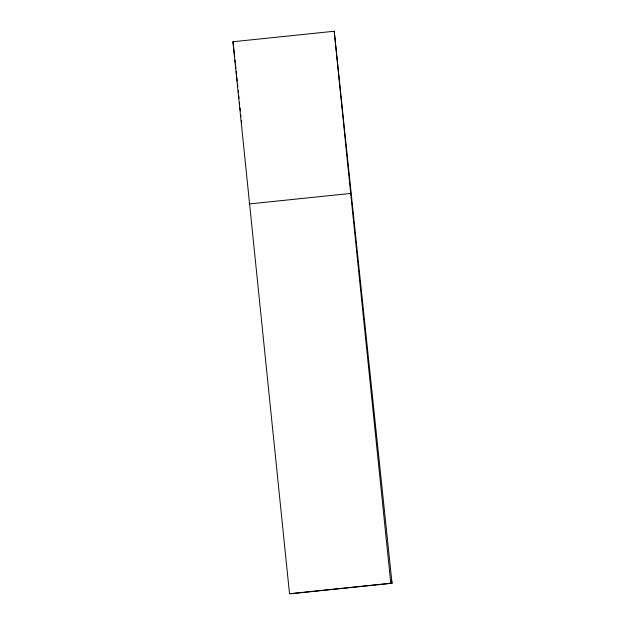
<?xml version="1.0" encoding="UTF-8"?>
<svg xmlns="http://www.w3.org/2000/svg" width="625" height="625" viewBox="0 0 625 625"><rect width="100%" height="100%" fill="white"/><g stroke="black" fill="none" stroke-linecap="round" stroke-linejoin="round"><path stroke-width="0.94" d="M392.039 583.258L334.227 31.25L232.961 41.742L289.523 593.75L390.789 583.258L391.453 580.281L392.039 583.258L290.773 593.75M249.414 203.922L350.68 193.43L334.227 31.25M232.961 41.742L234.672 57.195M234.992 60.094L235.289 62.969M235.492 64.883L235.898 68.719M236.203 71.586L236.609 75.422M236.812 77.336L237.219 81.164M237.523 84.039L237.828 86.914M238.227 90.742L238.43 92.664M238.734 95.531L239.039 98.406M239.445 102.234L239.648 104.156M240.055 107.984L240.359 110.859M240.758 114.688L240.961 116.625M241.367 120.5L241.57 122.43M350.68 193.43L390.789 583.258"/></g></svg>
